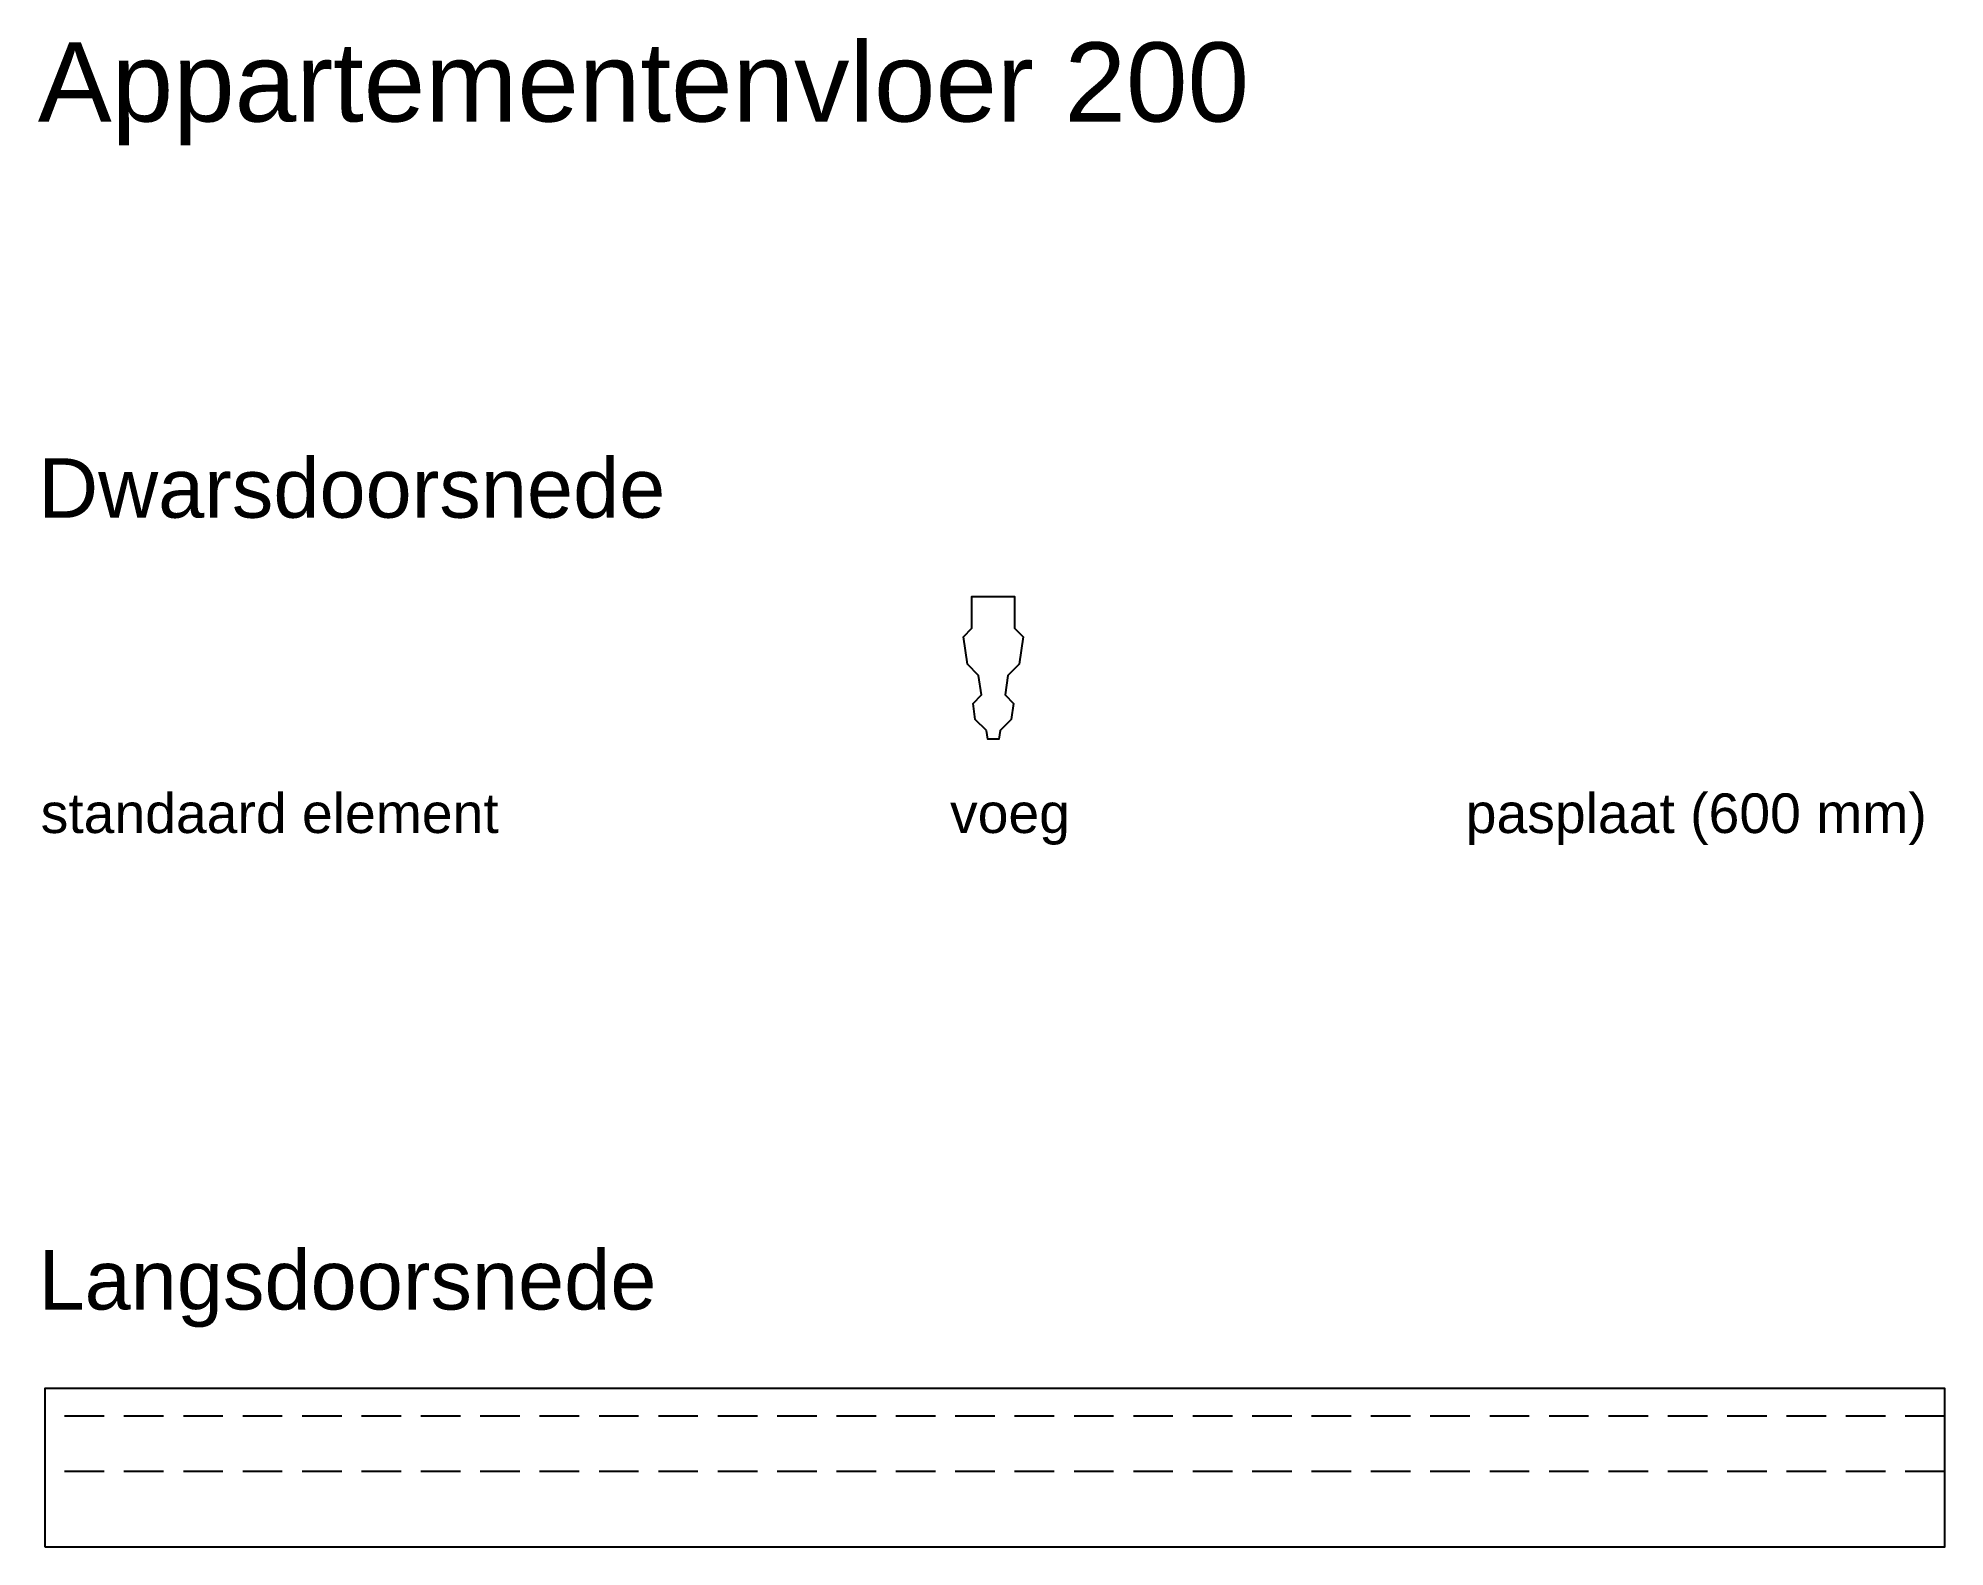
# Model space of a CAD drawing. Header units: millimetres. Extents: x -3004 to -596, y 2222 to 4127.
import ezdxf

# ---------------------------------------------------------------- set-up
doc = ezdxf.new("R2010")
doc.units = ezdxf.units.MM
doc.header["$LTSCALE"] = 100
doc.header["$MEASUREMENT"] = 0
doc.linetypes.add('DASHED', pattern=[0.75, 0.5, -0.25])
doc.layers.add('A--L23', color=7, linetype='Continuous')
doc.styles.add('T25', font='arial.ttf', dxfattribs={"height": 50})

# ---------------------------------------------------------------- blocks, each defined once
blk = doc.blocks.new('VBI_AL200_DDRSN_NP')
at = {"layer": 'A--L23', "color": 1}
blk.add_lwpolyline([(591.4, 30.9), (577.3, 45), (574.4, 65.2), (585, 75.9), (581.5, 100.6), (567.3, 114.7), (562.4, 149.4), (573, 160), (573, 200), (627, 200), (627, 160), (637.6, 149.4), (632.7, 114.7), (618.5, 100.6), (615, 75.9), (625.6, 65.2), (622.7, 45), (608.6, 30.9), (607, 20), (600, 20), (593, 20)], close=True, dxfattribs=at)
blk = doc.blocks.new('*U5')
at = {"layer": 'A--L23', "linetype": 'DASHED'}
for p, q in [((2400, 165), (0, 165)), ((2400, 95), (0, 95))]:
    blk.add_line(p, q, dxfattribs=at)
at = {"layer": 'A--L23'}
blk.add_lwpolyline([(0, 0), (2400, 0), (2400, 200), (0, 200)], close=True, dxfattribs=at)

msp = doc.modelspace()

# ---------------------------------------------------------------- block references
for name, p in [('VBI_AL200_DDRSN_NP', (-2397.7, 3221.8)), ('*U5', (-2995.7, 2221.8))]:
    msp.add_blockref(name, p)

# ---------------------------------------------------------------- texts
at = {"style": 'T25'}
for s, height, p in [('Appartementenvloer 200', 100, (-3004.4, 4021.8)), ('Dwarsdoorsnede', 75, (-3003.9, 3521.5)), ('standaard element', 50, (-3000.9, 3123.3)), ('voeg', 50, (-1852.3, 3123.3)), ('pasplaat (600 mm)', 50, (-1200.9, 3123.3)), ('Langsdoorsnede', 75, (-3003.7, 2521.5))]:
    msp.add_text(s, height=height, dxfattribs=at).set_placement(p)

doc.saveas('drawing.dxf')
